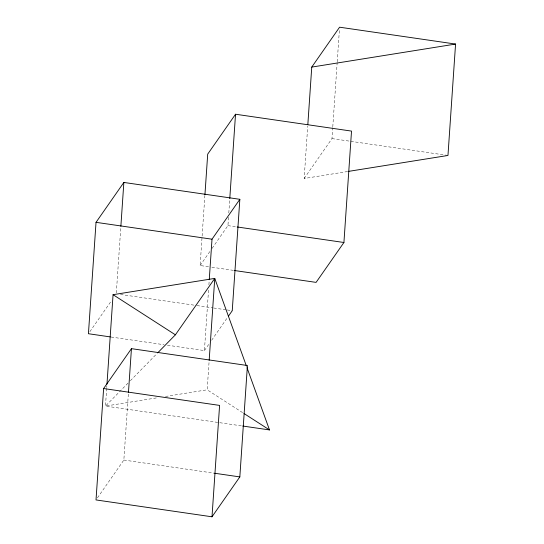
<?xml version="1.0" encoding="UTF-8"?>
<svg xmlns="http://www.w3.org/2000/svg" width="544" height="544" viewBox="0 0 544 544"><rect width="100%" height="100%" fill="white"/><g stroke="black" fill="none" stroke-linecap="round" stroke-linejoin="round"><path stroke-width="0.41" stroke-dasharray="2.72 2.04" d="M106.678 388.362L105.475 406.082L241.883 425.918M106.74 387.512L106.855 385.825M116.321 292.992L120.809 227.168M97.458 497.869L123.848 460.047L128.391 393.38M208.515 266.737L200.11 265.52L204.884 195.473M167.436 345.216L204.415 350.594L208.556 289.83M208.903 284.77L209.195 280.548M242.583 412.604L207.162 389.803L209.12 361.107M212.106 248.322L227.943 225.631L228.514 217.192M228.806 212.969L229.724 199.471M347.636 171.523L304.157 178.486L307.727 126.16M304.157 178.486L331.99 138.598L332.738 127.622M332.792 126.779L337.164 62.642M337.226 61.798L339.47 28.886M89.876 331.663L111.466 300.716M200.11 265.52L210.188 251.076M204.415 350.594L209.216 343.713M211.616 340.279L227.446 317.58M127.99 383.132L105.475 406.082L157.984 397.671M130.363 380.712L157.032 353.539M165.485 396.474L207.162 389.803M331.99 138.598L447.134 155.339M227.943 225.631L236.348 226.848M211.874 267.226L233.73 270.409M120.469 294.447L196.105 305.449M196.948 305.572L212.915 307.89M213.758 308.013L226.365 309.849M227.202 309.971L232.247 310.706M111.126 337.028L164.077 344.726M123.848 460.047L214.615 473.246"/><path stroke-width="0.82" d="M228.412 316.207L232.247 310.706L239.843 199.308L123.855 182.444L96.03 222.333L88.434 333.724L110.282 336.906M103.612 388.538L96.016 499.936L212.004 516.8L239.829 476.911L247.425 365.514L131.444 348.65L103.612 388.538L219.592 405.402L212.004 516.8M106.971 384.139L113.064 294.685L214.758 278.406L246.452 366.132M120.87 226.324L123.855 182.444M128.452 392.537L131.444 348.65M204.945 194.63L207.706 154.122L235.532 114.233L351.519 131.097L343.924 242.495L316.091 282.384L234.566 270.531M209.25 279.704L212.01 239.197L239.843 199.308M209.175 360.264L214.758 278.406L175.399 334.818L157.624 352.934M229.779 198.621L235.532 114.233M307.843 124.474L311.753 67.089L339.585 27.2L455.566 44.064L447.97 155.462L348.473 171.387M311.753 67.089L455.566 44.064M237.184 226.97L343.924 242.495M96.03 222.333L212.01 239.197M242.719 426.034L269.498 429.93L247.024 367.724M214.615 473.246L239.829 476.911M113.064 294.685L175.399 334.818M243.998 413.515L269.498 429.93"/></g></svg>
